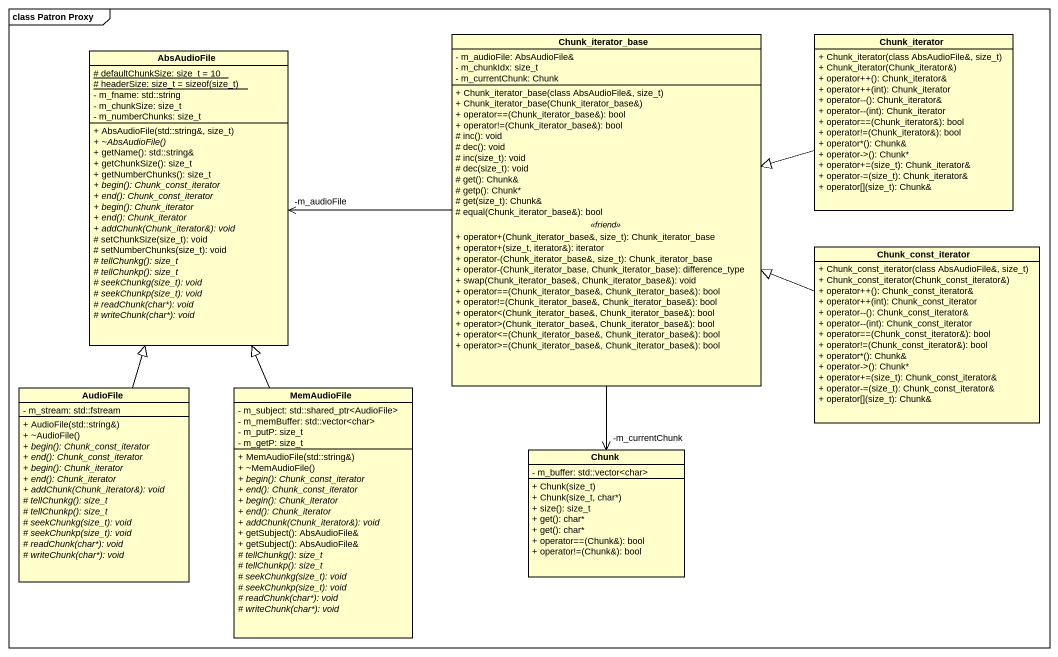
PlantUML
@startuml
mainframe class Patron Proxy
hide circle
hide empty members
skinparam classAttributeIconSize 0
class AbsAudioFile {
  {static} # defaultChunkSize: size_t = 10
  {static} {field} # headerSize: size_t = sizeof(size_t)
  - m_fname: std::string
  - m_chunkSize: size_t
  - m_numberChunks: size_t
  + AbsAudioFile(std::string&, size_t)
  {abstract} + ~AbsAudioFile()
  + getName(): std::string&
  + getChunkSize(): size_t
  + getNumberChunks(): size_t
  {abstract} + begin(): Chunk_const_iterator
  {abstract} + end(): Chunk_const_iterator
  {abstract} + begin(): Chunk_iterator
  {abstract} + end(): Chunk_iterator
  {abstract} + addChunk(Chunk_iterator&): void
  # setChunkSize(size_t): void
  # setNumberChunks(size_t): void
  {abstract} # tellChunkg(): size_t
  {abstract} # tellChunkp(): size_t
  {abstract} # seekChunkg(size_t): void
  {abstract} # seekChunkp(size_t): void
  {abstract} # readChunk(char*): void
  {abstract} # writeChunk(char*): void
}
class Chunk_iterator_base {
  - m_audioFile: AbsAudioFile&
  - m_chunkIdx: size_t
  - m_currentChunk: Chunk
  --
  + Chunk_iterator_base(class AbsAudioFile&, size_t)
  + Chunk_iterator_base(Chunk_iterator_base&)
  + operator==(Chunk_iterator_base&): bool
  + operator!=(Chunk_iterator_base&): bool
  # inc(): void
  # dec(): void
  # inc(size_t): void
  # dec(size_t): void
  # get(): Chunk&
  # getp(): Chunk*
  # get(size_t): Chunk&
  # equal(Chunk_iterator_base&): bool
  .. <<friend>> ..
  + operator+(Chunk_iterator_base&, size_t): Chunk_iterator_base
  + operator+(size_t, iterator&): iterator
  + operator-(Chunk_iterator_base&, size_t): Chunk_iterator_base
  + operator-(Chunk_iterator_base, Chunk_iterator_base): difference_type
  + swap(Chunk_iterator_base&, Chunk_iterator_base&): void
  + operator==(Chunk_iterator_base&, Chunk_iterator_base&): bool
  + operator!=(Chunk_iterator_base&, Chunk_iterator_base&): bool
  + operator<(Chunk_iterator_base&, Chunk_iterator_base&): bool
  + operator>(Chunk_iterator_base&, Chunk_iterator_base&): bool
  + operator<=(Chunk_iterator_base&, Chunk_iterator_base&): bool
  + operator>=(Chunk_iterator_base&, Chunk_iterator_base&): bool
}
class Chunk_iterator {
  + Chunk_iterator(class AbsAudioFile&, size_t)
  + Chunk_iterator(Chunk_iterator&)
  + operator++(): Chunk_iterator&
  + operator++(int): Chunk_iterator
  + operator--(): Chunk_iterator&
  + operator--(int): Chunk_iterator
  + operator==(Chunk_iterator&): bool
  + operator!=(Chunk_iterator&): bool
  + operator*(): Chunk&
  + operator->(): Chunk*
  + operator+=(size_t): Chunk_iterator&
  + operator-=(size_t): Chunk_iterator&
  + operator[](size_t): Chunk&
}
class Chunk_const_iterator {
  + Chunk_const_iterator(class AbsAudioFile&, size_t)
  + Chunk_const_iterator(Chunk_const_iterator&)
  + operator++(): Chunk_const_iterator&
  + operator++(int): Chunk_const_iterator
  + operator--(): Chunk_const_iterator&
  + operator--(int): Chunk_const_iterator
  + operator==(Chunk_const_iterator&): bool
  + operator!=(Chunk_const_iterator&): bool
  + operator*(): Chunk&
  + operator->(): Chunk*
  + operator+=(size_t): Chunk_const_iterator&
  + operator-=(size_t): Chunk_const_iterator&
  + operator[](size_t): Chunk&
}
class AudioFile {
  - m_stream: std::fstream
  + AudioFile(std::string&)
  + ~AudioFile()
  {abstract} + begin(): Chunk_const_iterator
  {abstract} + end(): Chunk_const_iterator
  {abstract} + begin(): Chunk_iterator
  {abstract} + end(): Chunk_iterator
  {abstract} + addChunk(Chunk_iterator&): void
  {abstract} # tellChunkg(): size_t
  {abstract} # tellChunkp(): size_t
  {abstract} # seekChunkg(size_t): void
  {abstract} # seekChunkp(size_t): void
  {abstract} # readChunk(char*): void
  {abstract} # writeChunk(char*): void
}
class MemAudioFile {
  - m_subject: std::shared_ptr<AudioFile>
  - m_memBuffer: std::vector<char>
  - m_putP: size_t
  - m_getP: size_t
  + MemAudioFile(std::string&)
  + ~MemAudioFile()
  {abstract} + begin(): Chunk_const_iterator
  {abstract} + end(): Chunk_const_iterator
  {abstract} + begin(): Chunk_iterator
  {abstract} + end(): Chunk_iterator
  {abstract} + addChunk(Chunk_iterator&): void
  + getSubject(): AbsAudioFile&
  + getSubject(): AbsAudioFile&
  {abstract} # tellChunkg(): size_t
  {abstract} # tellChunkp(): size_t
  {abstract} # seekChunkg(size_t): void
  {abstract} # seekChunkp(size_t): void
  {abstract} # readChunk(char*): void
  {abstract} # writeChunk(char*): void
}
class Chunk {
  - m_buffer: std::vector<char>
  + Chunk(size_t)
  + Chunk(size_t, char*)
  + size(): size_t
  + get(): char*
  + get(): char*
  + operator==(Chunk&): bool
  + operator!=(Chunk&): bool
}
Chunk_iterator_base -left-> "-m_audioFile" AbsAudioFile
Chunk_iterator_base --> "-m_currentChunk" Chunk
Chunk_iterator -left-|> Chunk_iterator_base
Chunk_const_iterator -left-|> Chunk_iterator_base
AudioFile -up-|> AbsAudioFile
MemAudioFile -up-|> AbsAudioFile
@enduml
